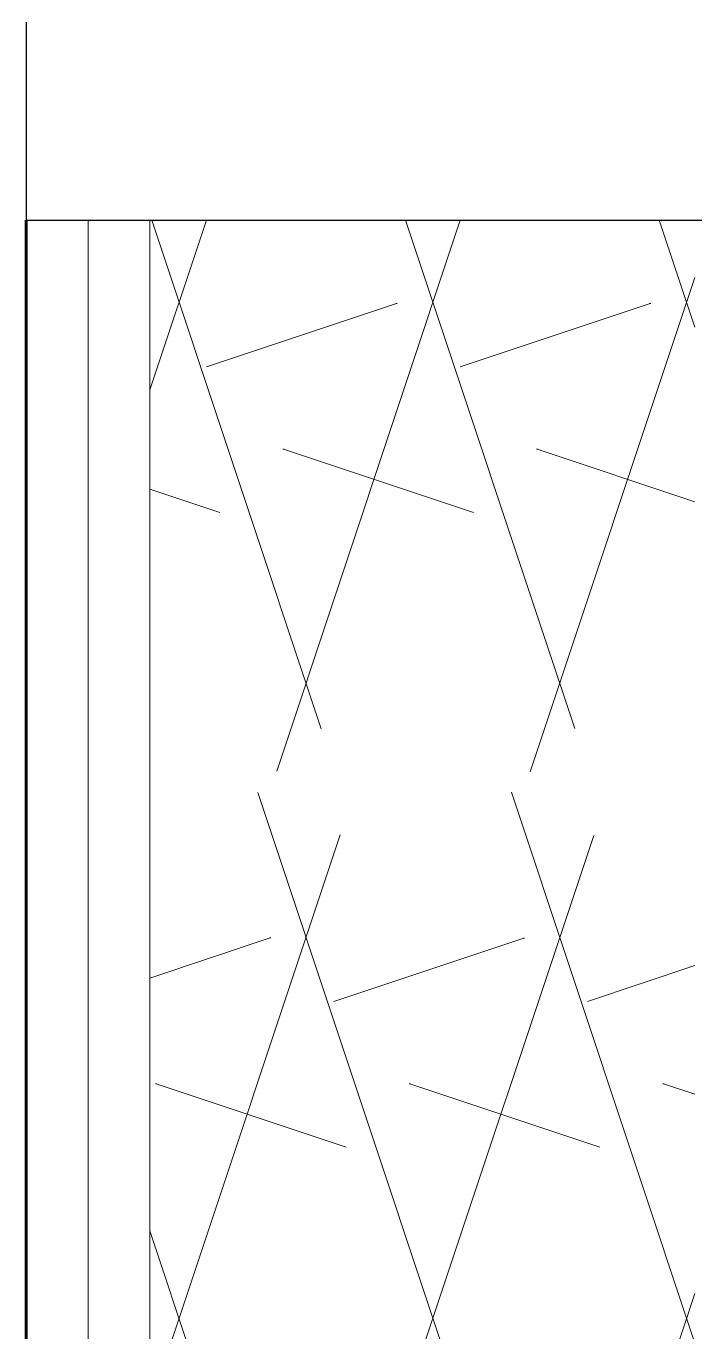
# Model space of a CAD drawing. Header units: inches. Extents: x -4169 to -1846, y 9706 to 12377.
# Drawn here: x -3505.92 to -3499.17, y 10655.68 to 10668.85 of the extents above; entities that cross this region are included whole.
import ezdxf

# ---------------------------------------------------------------- set-up
doc = ezdxf.new("R2010")
doc.units = ezdxf.units.IN
doc.header["$MEASUREMENT"] = 0
for name, color, linetype, lineweight in [('A-DOOR', 31, 'Continuous', 18), ('A-DOOR-FRAM', 31, 'Continuous', 30), ('A-WALL', 113, 'Continuous', 18), ('A-WALL-PATT-4', 111, 'Continuous', 9), ('I-WALL-3', 2, 'Continuous', 60)]:
    doc.layers.add(name, color=color, linetype=linetype, lineweight=lineweight)

# ---------------------------------------------------------------- blocks, each defined once
blk = doc.blocks.new('HOLLOW METAL - UNIT DOOR-2125826-ENLARGED RCP - 1ST FLOOR PLAN')
at = {"layer": 'A-DOOR-FRAM'}
for p, q in [((-18.00000000000011, 4.249999999999995), (-20.0000000000001, 4.249999999999995)), ((-20.0000000000001, 4.249999999999995), (-20.0000000000001, -3.75000000000001))]:
    blk.add_line(p, q, dxfattribs=at)

msp = doc.modelspace()

# ---------------------------------------------------------------- hatches: boundary and pattern name
at = {"layer": 'A-WALL-PATT-4'}
h = msp.add_hatch(dxfattribs=at)
h.set_pattern_fill('FP_1', color=256, style=0, pattern_type=2)
h.set_pattern_definition([(0, (0, 0), (20.48, 5.12), [0.845, -14.515, 0.845, -14.515, -81.92]), (0, (0, 0), (20.48, 5.12), [-30.72, 0.845, -29.875, 0.845, -14.515, -35.84]), (0, (0, 0), (20.48, 5.12), [-76.8, 0.845, -9.395, 0.845, -24.755]), (120, (7.68, 2.56), (-14.67405006737632, 15.1762002695053), [0.8449999999999999, -14.515, 0.8449999999999999, -14.515, -81.91999999999999]), (120, (7.68, 2.56), (-14.67405006737632, 15.1762002695053), [-30.72, 0.8449999999999999, -29.875, 0.8449999999999999, -14.515, -35.84]), (120, (7.68, 2.56), (-14.67405006737632, 15.1762002695053), [-76.79999999999998, 0.8449999999999999, -9.394999999999998, 0.8449999999999999, -24.755]), (240, (10.24, 12.8), (-5.805949932623669, -20.2962002695053), [0.845, -14.515, 0.845, -14.515, -81.92]), (240, (10.24, 12.8), (-5.805949932623669, -20.2962002695053), [-30.72, 0.845, -29.875, 0.845, -14.515, -35.84]), (240, (10.24, 12.8), (-5.805949932623669, -20.2962002695053), [-76.8, 0.845, -9.395, 0.845, -24.755])])
h.paths.add_polyline_path([(-3505.298736679717, 10642.81439611051), (-3505.298736679717, 10666.88939611054), (-3505.923736679715, 10666.88939611054), (-3505.923736679717, 10642.81439611051), (-3505.36975940699, 10642.81439611051)], flags=0)
h.paths.add_polyline_path([(-3505.923736679714, 10706.88939611054), (-3505.29873667971, 10706.88939611054), (-3505.29873667971, 10711.41439610475), (-3505.923736679714, 10711.41439610475), (-3505.923736679711, 10708.16439610475)], flags=0)
h = msp.add_hatch(dxfattribs=at)
h.set_pattern_fill('FP_12', color=256, style=0, pattern_type=2)
h.set_pattern_definition([(161.57, (0.32, 0.32), (-2.560496184573631, -0.0005373861552858683), [0, -18.214, 2.022, 0]), (18.43, (-0.32, 0.32), (-2.560496184573631, 0.0005373861552860904), [0, -18.214, 2.022, 0]), (108.43, (0.32, 0.32), (1.279220909290681, -6.400876726295667), [6.069999999999999, -14.166]), (71.57, (-0.32, 0.32), (1.279220909290681, 6.400876726295667), [6.07, -14.166])])
h.paths.add_polyline_path([(-3504.673736679717, 10648.93939611051), (-3499.173736679716, 10648.93939611052), (-3499.173736679715, 10666.88939611054), (-3504.673736679717, 10666.88939611054), (-3504.673736679717, 10649.56439611051)], flags=0)
h.paths.add_polyline_path([(-3499.861236679712, 10706.88939611054), (-3499.173736679715, 10706.88939611054), (-3499.173736679715, 10709.41439610475), (-3504.67373667971, 10709.41439610475), (-3504.67373667971, 10706.88939611054), (-3500.37309590305, 10706.88939611054)], flags=0)

# ---------------------------------------------------------------- linework, layer by layer
at = {"layer": 'A-WALL'}
for p, q in [((-3505.298736679714, 10642.8143961105), (-3505.298736679712, 10666.88939611053)), ((-3504.673736679713, 10643.4393961105), (-3504.673736679712, 10666.88939611053))]:
    msp.add_line(p, q, dxfattribs=at)
at = {"layer": 'I-WALL-3'}
msp.add_line((-3505.923736679714, 10642.1893961105), (-3505.923736679712, 10666.88939611053), dxfattribs=at)

# ---------------------------------------------------------------- block references
at = {"layer": 'A-DOOR', "rotation": 89.99999999999432}
msp.add_blockref('HOLLOW METAL - UNIT DOOR-2125826-ENLARGED RCP - 1ST FLOOR PLAN', (-3501.67373667971, 10686.88939611053), dxfattribs=at)

doc.saveas('drawing.dxf')
